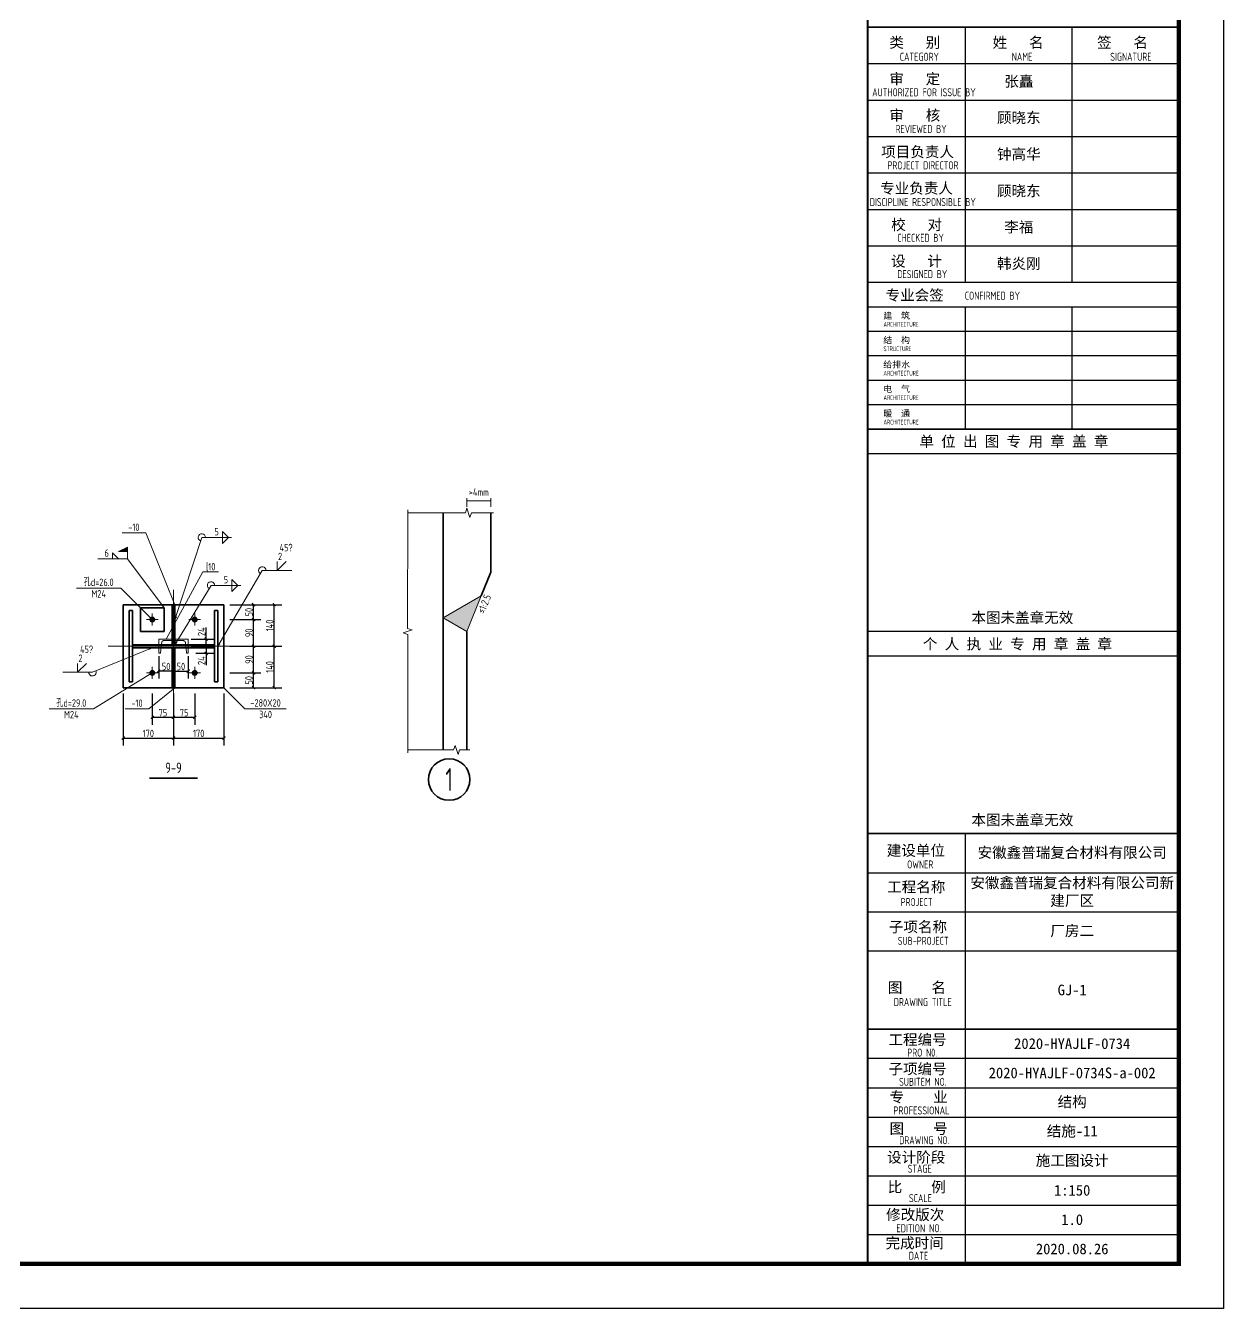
# Model space of a CAD drawing. Header units: millimetres. Extents: x 6950065 to 7140129, y 16284814 to 19754034.
# Drawn here: x 7066144 to 7106551, y 18010034 to 18053314 of the extents above; entities that cross this region are included whole.
import ezdxf
from ezdxf.enums import TextEntityAlignment as Align

# ---------------------------------------------------------------- set-up
doc = ezdxf.new("R2010")
doc.units = ezdxf.units.MM
doc.header["$LTSCALE"] = 1500
doc.header["$MEASUREMENT"] = 0
doc.linetypes.add('线型2', pattern=[5, 3, -2])
doc.linetypes.add('线型4', pattern=[2.5, 1.5, -1])
doc.layers.get('Defpoints').update_dxf_attribs({"color": 1})
for name, color, linetype, lineweight in [('10', 7, 'Continuous', 35), ('20', 2, 'Continuous', 35), ('墙线__粗线', 7, 'Continuous', 18), ('字符串标注', 9, 'Continuous', 18), ('尺寸标注', 9, 'Continuous', 18), ('焊缝标注', 9, 'Continuous', 18), ('螺栓孔标注', 9, 'Continuous', 18), ('钢板标注', 9, 'Continuous', 18)]:
    doc.layers.add(name, color=color, linetype=linetype, lineweight=lineweight)
for name, color, linetype in [('C型钢', 6, 'Continuous'), ('PUB_TITLE', 4, 'Continuous'), ('TK', 4, 'Continuous')]:
    doc.layers.add(name, color=color, linetype=linetype)
doc.styles.add('FromPkpm', font='Pkpmeng', dxfattribs={"width": 0.7, "bigfont": 'hztxt'})
doc.styles.add('TSSD_REIN', font='tssdeng.shx', dxfattribs={"width": 0.7, "bigfont": 'tssdchn.shx'})
doc.styles.add('图签宋体', font='', dxfattribs={"height": 300})
doc.styles.get('图签宋体').set_extended_font_data('NSimSun')
doc.dimstyles.new('Pkpm_1.00', dxfattribs={"dimtxt": 250, "dimasz": 100, "dimexe": 250, "dimexo": 0.0625, "dimgap": 30, "dimtad": 1, "dimdec": 0, "dimrnd": 5, "dimzin": 0, "dimdsep": 46, "dimtxsty": 'FromPkpm', "dimblk1": 'ARCHTICK', "dimblk2": 'ARCHTICK', "dimsah": 1, "dimcen": 0.09, "dimadec": 0, "dimazin": 0, "dimtfac": 1, "dimtdec": 0, "dimtix": 1, "dimtmove": 2, "dimatfit": 1, "dimfxl": 0, "dimtolj": 1, "dimtzin": 0, "dimarcsym": 0})

# ---------------------------------------------------------------- blocks, each defined once
blk = doc.blocks.new('_ArchTick')
at = {"color": 0, "linetype": 'ByBlock', "const_width": 0.4}
blk.add_lwpolyline([(-0.5, -0.5), (0.5, 0.5)], dxfattribs=at)
blk = doc.blocks.new('*D281')
at = {"layer": 'Defpoints', "color": 0, "linetype": 'Continuous'}
for p in [(7070417, 18030976), (7071132, 18030976), (7071132, 18029976)]:
    blk.add_point(p, dxfattribs=at)
at = {"layer": '尺寸标注', "color": 0, "linetype": 'Continuous', "lineweight": -2}
for p, q in [((7070417, 18030776), (7070417, 18029726)), ((7071132, 18030776), (7071132, 18029726)), ((7070417, 18029976), (7071132, 18029976))]:
    blk.add_line(p, q, dxfattribs=at)
at = {"layer": '尺寸标注', "color": 0, "linetype": 'Continuous', "lineweight": -2, "xscale": 100, "yscale": 100, "zscale": 100, "rotation": 180}
blk.add_blockref('_ArchTick', (7070417, 18029976), dxfattribs=at)
at = {"layer": '尺寸标注', "color": 0, "linetype": 'Continuous', "lineweight": -2, "xscale": 100, "yscale": 100, "zscale": 100}
blk.add_blockref('_ArchTick', (7071132, 18029976), dxfattribs=at)
at = {"layer": '尺寸标注', "color": 0, "linetype": 'Continuous', "lineweight": 18, "insert": (7070775, 18030131), "char_height": 250, "attachment_point": 5, "style": 'FromPkpm'}
blk.add_mtext('\\A1;75', dxfattribs=at)
blk = doc.blocks.new('*D282')
at = {"layer": 'Defpoints', "color": 0, "linetype": 'Continuous'}
for p in [(7071132, 18030976), (7071847, 18030976), (7071847, 18029976)]:
    blk.add_point(p, dxfattribs=at)
at = {"layer": '尺寸标注', "color": 0, "linetype": 'Continuous', "lineweight": -2}
for p, q in [((7071132, 18030776), (7071132, 18029726)), ((7071847, 18030776), (7071847, 18029726)), ((7071132, 18029976), (7071847, 18029976))]:
    blk.add_line(p, q, dxfattribs=at)
at = {"layer": '尺寸标注', "color": 0, "linetype": 'Continuous', "lineweight": -2, "xscale": 100, "yscale": 100, "zscale": 100, "rotation": 180}
blk.add_blockref('_ArchTick', (7071132, 18029976), dxfattribs=at)
at = {"layer": '尺寸标注', "color": 0, "linetype": 'Continuous', "lineweight": -2, "xscale": 100, "yscale": 100, "zscale": 100}
blk.add_blockref('_ArchTick', (7071847, 18029976), dxfattribs=at)
at = {"layer": '尺寸标注', "color": 0, "linetype": 'Continuous', "lineweight": 18, "insert": (7071490, 18030131), "char_height": 250, "attachment_point": 5, "style": 'FromPkpm'}
blk.add_mtext('\\A1;75', dxfattribs=at)
blk = doc.blocks.new('*D283')
at = {"layer": 'Defpoints', "color": 0, "linetype": 'Continuous'}
for p in [(7069432, 18030976), (7071132, 18030976), (7071132, 18029276)]:
    blk.add_point(p, dxfattribs=at)
at = {"layer": '尺寸标注', "color": 0, "linetype": 'Continuous', "lineweight": -2}
for p, q in [((7069432, 18030776), (7069432, 18029026)), ((7071132, 18030776), (7071132, 18029026)), ((7069432, 18029276), (7071132, 18029276))]:
    blk.add_line(p, q, dxfattribs=at)
at = {"layer": '尺寸标注', "color": 0, "linetype": 'Continuous', "lineweight": -2, "xscale": 100, "yscale": 100, "zscale": 100, "rotation": 180}
blk.add_blockref('_ArchTick', (7069432, 18029276), dxfattribs=at)
at = {"layer": '尺寸标注', "color": 0, "linetype": 'Continuous', "lineweight": -2, "xscale": 100, "yscale": 100, "zscale": 100}
blk.add_blockref('_ArchTick', (7071132, 18029276), dxfattribs=at)
at = {"layer": '尺寸标注', "color": 0, "linetype": 'Continuous', "lineweight": 18, "insert": (7070282, 18029431), "char_height": 250, "attachment_point": 5, "style": 'FromPkpm'}
blk.add_mtext('\\A1;170', dxfattribs=at)
blk = doc.blocks.new('*D284')
at = {"layer": 'Defpoints', "color": 0, "linetype": 'Continuous'}
for p in [(7071132, 18030976), (7072832, 18030976), (7072832, 18029276)]:
    blk.add_point(p, dxfattribs=at)
at = {"layer": '尺寸标注', "color": 0, "linetype": 'Continuous', "lineweight": -2}
for p, q in [((7071132, 18030776), (7071132, 18029026)), ((7072832, 18030776), (7072832, 18029026)), ((7071132, 18029276), (7072832, 18029276))]:
    blk.add_line(p, q, dxfattribs=at)
at = {"layer": '尺寸标注', "color": 0, "linetype": 'Continuous', "lineweight": -2, "xscale": 100, "yscale": 100, "zscale": 100, "rotation": 180}
blk.add_blockref('_ArchTick', (7071132, 18029276), dxfattribs=at)
at = {"layer": '尺寸标注', "color": 0, "linetype": 'Continuous', "lineweight": -2, "xscale": 100, "yscale": 100, "zscale": 100}
blk.add_blockref('_ArchTick', (7072832, 18029276), dxfattribs=at)
at = {"layer": '尺寸标注', "color": 0, "linetype": 'Continuous', "lineweight": 18, "insert": (7071982, 18029431), "char_height": 250, "attachment_point": 5, "style": 'FromPkpm'}
blk.add_mtext('\\A1;170', dxfattribs=at)
blk = doc.blocks.new('*D285')
at = {"layer": 'Defpoints', "color": 0, "linetype": 'Continuous'}
for p in [(7072832, 18031476), (7073832, 18031476), (7072832, 18030976)]:
    blk.add_point(p, dxfattribs=at)
at = {"layer": '尺寸标注', "color": 0, "linetype": 'Continuous', "lineweight": -2}
for p, q in [((7073032, 18031476), (7074082, 18031476)), ((7073832, 18030976), (7073832, 18031476)), ((7073032, 18030976), (7074082, 18030976))]:
    blk.add_line(p, q, dxfattribs=at)
at = {"layer": '尺寸标注', "color": 0, "linetype": 'Continuous', "lineweight": -2, "xscale": 100, "yscale": 100, "zscale": 100}
for p, rotation in [((7073832, 18031476), 90), ((7073832, 18030976), 270)]:
    blk.add_blockref('_ArchTick', p, dxfattribs=dict(at, rotation=rotation))
at = {"layer": '尺寸标注', "color": 0, "linetype": 'Continuous', "lineweight": 18, "insert": (7073677, 18031226), "char_height": 250, "attachment_point": 5, "rotation": 90, "style": 'FromPkpm'}
blk.add_mtext('\\A1;50', dxfattribs=at)
blk = doc.blocks.new('*D286')
at = {"layer": 'Defpoints', "color": 0, "linetype": 'Continuous'}
for p in [(7072832, 18032376), (7073832, 18032376), (7072832, 18031476)]:
    blk.add_point(p, dxfattribs=at)
at = {"layer": '尺寸标注', "color": 0, "linetype": 'Continuous', "lineweight": -2}
for p, q in [((7073032, 18032376), (7074082, 18032376)), ((7073832, 18031476), (7073832, 18032376)), ((7073032, 18031476), (7074082, 18031476))]:
    blk.add_line(p, q, dxfattribs=at)
at = {"layer": '尺寸标注', "color": 0, "linetype": 'Continuous', "lineweight": -2, "xscale": 100, "yscale": 100, "zscale": 100}
for p, rotation in [((7073832, 18032376), 90), ((7073832, 18031476), 270)]:
    blk.add_blockref('_ArchTick', p, dxfattribs=dict(at, rotation=rotation))
at = {"layer": '尺寸标注', "color": 0, "linetype": 'Continuous', "lineweight": 18, "insert": (7073677, 18031926), "char_height": 250, "attachment_point": 5, "rotation": 90, "style": 'FromPkpm'}
blk.add_mtext('\\A1;90', dxfattribs=at)
blk = doc.blocks.new('*D287')
at = {"layer": 'Defpoints', "color": 0, "linetype": 'Continuous'}
for p in [(7072832, 18033276), (7073832, 18033276), (7072832, 18032376)]:
    blk.add_point(p, dxfattribs=at)
at = {"layer": '尺寸标注', "color": 0, "linetype": 'Continuous', "lineweight": -2}
for p, q in [((7073032, 18033276), (7074082, 18033276)), ((7073832, 18032376), (7073832, 18033276)), ((7073032, 18032376), (7074082, 18032376))]:
    blk.add_line(p, q, dxfattribs=at)
at = {"layer": '尺寸标注', "color": 0, "linetype": 'Continuous', "lineweight": -2, "xscale": 100, "yscale": 100, "zscale": 100}
for p, rotation in [((7073832, 18033276), 90), ((7073832, 18032376), 270)]:
    blk.add_blockref('_ArchTick', p, dxfattribs=dict(at, rotation=rotation))
at = {"layer": '尺寸标注', "color": 0, "linetype": 'Continuous', "lineweight": 18, "insert": (7073677, 18032826), "char_height": 250, "attachment_point": 5, "rotation": 90, "style": 'FromPkpm'}
blk.add_mtext('\\A1;90', dxfattribs=at)
blk = doc.blocks.new('*D288')
at = {"layer": 'Defpoints', "color": 0, "linetype": 'Continuous'}
for p in [(7072832, 18033776), (7073832, 18033776), (7072832, 18033276)]:
    blk.add_point(p, dxfattribs=at)
at = {"layer": '尺寸标注', "color": 0, "linetype": 'Continuous', "lineweight": -2}
for p, q in [((7073032, 18033776), (7074082, 18033776)), ((7073832, 18033276), (7073832, 18033776)), ((7073032, 18033276), (7074082, 18033276))]:
    blk.add_line(p, q, dxfattribs=at)
at = {"layer": '尺寸标注', "color": 0, "linetype": 'Continuous', "lineweight": -2, "xscale": 100, "yscale": 100, "zscale": 100}
for p, rotation in [((7073832, 18033776), 90), ((7073832, 18033276), 270)]:
    blk.add_blockref('_ArchTick', p, dxfattribs=dict(at, rotation=rotation))
at = {"layer": '尺寸标注', "color": 0, "linetype": 'Continuous', "lineweight": 18, "insert": (7073677, 18033526), "char_height": 250, "attachment_point": 5, "rotation": 90, "style": 'FromPkpm'}
blk.add_mtext('\\A1;50', dxfattribs=at)
blk = doc.blocks.new('*D289')
at = {"layer": 'Defpoints', "color": 0, "linetype": 'Continuous'}
for p in [(7072832, 18032376), (7074532, 18032376), (7072832, 18030976)]:
    blk.add_point(p, dxfattribs=at)
at = {"layer": '尺寸标注', "color": 0, "linetype": 'Continuous', "lineweight": -2}
for p, q in [((7073032, 18032376), (7074782, 18032376)), ((7074532, 18030976), (7074532, 18032376)), ((7073032, 18030976), (7074782, 18030976))]:
    blk.add_line(p, q, dxfattribs=at)
at = {"layer": '尺寸标注', "color": 0, "linetype": 'Continuous', "lineweight": -2, "xscale": 100, "yscale": 100, "zscale": 100}
for p, rotation in [((7074532, 18032376), 90), ((7074532, 18030976), 270)]:
    blk.add_blockref('_ArchTick', p, dxfattribs=dict(at, rotation=rotation))
at = {"layer": '尺寸标注', "color": 0, "linetype": 'Continuous', "lineweight": 18, "insert": (7074377, 18031676), "char_height": 250, "attachment_point": 5, "rotation": 90, "style": 'FromPkpm'}
blk.add_mtext('\\A1;140', dxfattribs=at)
blk = doc.blocks.new('*D290')
at = {"layer": 'Defpoints', "color": 0, "linetype": 'Continuous'}
for p in [(7072832, 18033776), (7074532, 18033776), (7072832, 18032376)]:
    blk.add_point(p, dxfattribs=at)
at = {"layer": '尺寸标注', "color": 0, "linetype": 'Continuous', "lineweight": -2}
for p, q in [((7073032, 18033776), (7074782, 18033776)), ((7074532, 18032376), (7074532, 18033776)), ((7073032, 18032376), (7074782, 18032376))]:
    blk.add_line(p, q, dxfattribs=at)
at = {"layer": '尺寸标注', "color": 0, "linetype": 'Continuous', "lineweight": -2, "xscale": 100, "yscale": 100, "zscale": 100}
for p, rotation in [((7074532, 18033776), 90), ((7074532, 18032376), 270)]:
    blk.add_blockref('_ArchTick', p, dxfattribs=dict(at, rotation=rotation))
at = {"layer": '尺寸标注', "color": 0, "linetype": 'Continuous', "lineweight": 18, "insert": (7074377, 18033076), "char_height": 250, "attachment_point": 5, "rotation": 90, "style": 'FromPkpm'}
blk.add_mtext('\\A1;140', dxfattribs=at)
blk = doc.blocks.new('*D291')
at = {"layer": 'Defpoints', "color": 0, "linetype": 'Continuous'}
for p in [(7070632, 18032136), (7071132, 18032136), (7071132, 18031536)]:
    blk.add_point(p, dxfattribs=at)
at = {"layer": '尺寸标注', "color": 0, "linetype": 'Continuous', "lineweight": -2}
for p, q in [((7070632, 18032036), (7070632, 18031286)), ((7071132, 18032036), (7071132, 18031286)), ((7071132, 18031536), (7070632, 18031536))]:
    blk.add_line(p, q, dxfattribs=at)
at = {"layer": '尺寸标注', "color": 0, "linetype": 'Continuous', "lineweight": -2, "xscale": 100, "yscale": 100, "zscale": 100, "rotation": 180}
blk.add_blockref('_ArchTick', (7070632, 18031536), dxfattribs=at)
at = {"layer": '尺寸标注', "color": 0, "linetype": 'Continuous', "lineweight": -2, "xscale": 100, "yscale": 100, "zscale": 100}
blk.add_blockref('_ArchTick', (7071132, 18031536), dxfattribs=at)
at = {"layer": '尺寸标注', "color": 0, "linetype": 'Continuous', "lineweight": 18, "insert": (7070882, 18031691), "char_height": 250, "attachment_point": 5, "style": 'FromPkpm'}
blk.add_mtext('\\A1;50', dxfattribs=at)
blk = doc.blocks.new('*D292')
at = {"layer": 'Defpoints', "color": 0, "linetype": 'Continuous'}
for p in [(7071132, 18032136), (7071632, 18032136), (7071632, 18031536)]:
    blk.add_point(p, dxfattribs=at)
at = {"layer": '尺寸标注', "color": 0, "linetype": 'Continuous', "lineweight": -2}
for p, q in [((7071132, 18032036), (7071132, 18031286)), ((7071632, 18032036), (7071632, 18031286)), ((7071132, 18031536), (7071632, 18031536))]:
    blk.add_line(p, q, dxfattribs=at)
at = {"layer": '尺寸标注', "color": 0, "linetype": 'Continuous', "lineweight": -2, "xscale": 100, "yscale": 100, "zscale": 100, "rotation": 180}
blk.add_blockref('_ArchTick', (7071132, 18031536), dxfattribs=at)
at = {"layer": '尺寸标注', "color": 0, "linetype": 'Continuous', "lineweight": -2, "xscale": 100, "yscale": 100, "zscale": 100}
blk.add_blockref('_ArchTick', (7071632, 18031536), dxfattribs=at)
at = {"layer": '尺寸标注', "color": 0, "linetype": 'Continuous', "lineweight": 18, "insert": (7071382, 18031691), "char_height": 250, "attachment_point": 5, "style": 'FromPkpm'}
blk.add_mtext('\\A1;50', dxfattribs=at)
blk = doc.blocks.new('*D293')
at = {"layer": 'Defpoints', "color": 0, "linetype": 'Continuous'}
for p in [(7071787, 18032376), (7072232, 18032376), (7071787, 18032136)]:
    blk.add_point(p, dxfattribs=at)
at = {"layer": '尺寸标注', "color": 0, "linetype": 'Continuous', "lineweight": -2}
for p, q in [((7071887, 18032376), (7072482, 18032376)), ((7072232, 18032376), (7072232, 18032136)), ((7071887, 18032136), (7072482, 18032136)), ((7072232, 18032136), (7072232, 18031740))]:
    blk.add_line(p, q, dxfattribs=at)
at = {"layer": '尺寸标注', "color": 0, "linetype": 'Continuous', "lineweight": -2, "xscale": 100, "yscale": 100, "zscale": 100}
for p, rotation in [((7072232, 18032376), 90), ((7072232, 18032136), 270)]:
    blk.add_blockref('_ArchTick', p, dxfattribs=dict(at, rotation=rotation))
at = {"layer": '尺寸标注', "color": 0, "linetype": 'Continuous', "lineweight": 18, "insert": (7072077, 18031888), "char_height": 250, "attachment_point": 5, "rotation": 90, "style": 'FromPkpm'}
blk.add_mtext('\\A1;24', dxfattribs=at)
blk = doc.blocks.new('*D294')
at = {"layer": 'Defpoints', "color": 0, "linetype": 'Continuous'}
for p in [(7071632, 18032616), (7071632, 18032376), (7072232, 18032616)]:
    blk.add_point(p, dxfattribs=at)
at = {"layer": '尺寸标注', "color": 0, "linetype": 'Continuous', "lineweight": -2}
for p, q in [((7072232, 18032616), (7072232, 18033011)), ((7071732, 18032616), (7072482, 18032616)), ((7071732, 18032376), (7072482, 18032376)), ((7072232, 18032376), (7072232, 18032616))]:
    blk.add_line(p, q, dxfattribs=at)
at = {"layer": '尺寸标注', "color": 0, "linetype": 'Continuous', "lineweight": -2, "xscale": 100, "yscale": 100, "zscale": 100}
for p, rotation in [((7072232, 18032616), 90), ((7072232, 18032376), 270)]:
    blk.add_blockref('_ArchTick', p, dxfattribs=dict(at, rotation=rotation))
at = {"layer": '尺寸标注', "color": 0, "linetype": 'Continuous', "lineweight": 18, "insert": (7072077, 18032863), "char_height": 250, "attachment_point": 5, "rotation": 90, "style": 'FromPkpm'}
blk.add_mtext('\\A1;24', dxfattribs=at)
blk = doc.blocks.new('GeYuanFrame_74287576', base_point=(20.09, 4.53))
at = {"layer": 'PUB_TITLE'}
for points in [[(803.09, 235.33), (803.09, 292.73)], [(827.09, 235.33), (827.09, 292.73)], [(803.09, 202.33), (803.09, 229.83)], [(827.09, 202.33), (827.09, 229.83)], [(803.09, 14.53), (803.09, 111.33)]]:
    blk.add_lwpolyline(points, dxfattribs=at)
at = {"layer": 'TK'}
for p, q in [((781.09, 284.53), (851.09, 284.53)), ((781.09, 276.33), (851.09, 276.33)), ((781.09, 268.13), (851.09, 268.13)), ((781.09, 259.93), (851.09, 259.93)), ((781.09, 251.73), (851.09, 251.73)), ((781.09, 243.53), (851.09, 243.53)), ((781.09, 235.33), (851.09, 235.33)), ((781.09, 235.33), (851.09, 235.33)), ((781.09, 102.53), (851.09, 102.53)), ((781.09, 93.73), (851.09, 93.73)), ((781.09, 84.93), (803.09, 84.93)), ((781.09, 84.93), (851.09, 84.93)), ((781.09, 67.37), (851.09, 67.37)), ((781.09, 67.33), (851.09, 67.33)), ((781.09, 60.77), (851.09, 60.77)), ((781.09, 54.17), (851.09, 54.17)), ((781.09, 47.57), (851.09, 47.57)), ((781.09, 40.97), (851.09, 40.97)), ((781.09, 34.37), (851.09, 34.37)), ((781.09, 27.77), (851.09, 27.77)), ((781.09, 21.17), (851.09, 21.17)), ((781.09, 14.53), (851.09, 14.53))]:
    blk.add_line(p, q, dxfattribs=at)
blk.add_lwpolyline([(20.09, 4.53), (20.09, 598.53), (861.09, 598.53), (861.09, 4.53)], close=True, dxfattribs=at)
at = {"layer": 'TK', "const_width": 1}
blk.add_lwpolyline([(45.09, 588.53), (851.09, 588.53), (851.09, 14.53), (45.09, 14.53)], close=True, dxfattribs=at)
at = {"layer": 'TK'}
for points, const_width in [([(781.09, 588.53), (781.09, 14.53)], 0.4), ([(781.09, 292.73), (851.09, 292.73)], 0.35), ([(781.09, 292.73), (851.09, 292.73)], 0.35), ([(781.09, 235.33), (851.09, 235.33)], 0.35), ([(781.09, 202.33), (851.09, 202.33)], 0.35), ([(781.09, 156.83), (851.09, 156.83)], 0.35), ([(781.09, 111.33), (851.09, 111.33)], 0.35), ([(781.09, 67.37), (851.09, 67.37)], 0.35)]:
    blk.add_lwpolyline(points, dxfattribs=dict(at, const_width=const_width))
for points in [[(781.09, 292.73), (851.09, 292.73)], [(781.09, 235.33), (851.09, 235.33)], [(781.09, 229.83), (851.09, 229.83)], [(781.09, 224.33), (851.09, 224.33)], [(781.09, 218.83), (851.09, 218.83)], [(781.09, 213.33), (851.09, 213.33)], [(781.09, 207.83), (851.09, 207.83)], [(781.09, 202.33), (851.09, 202.33)], [(781.09, 196.83), (851.09, 196.83)], [(781.09, 151.33), (851.09, 151.33)]]:
    blk.add_lwpolyline(points, dxfattribs=at)
at = {"layer": 'TK', "style": '图签宋体'}
for s, height, p in [('类   别', 2.4, (785.97, 288.09)), ('姓   名', 2.4, (809.2, 288.09)), ('签   名', 2.4, (832.68, 288.09)), ('审   定', 2.4, (785.97, 279.89)), ('审   核', 2.4, (785.97, 271.69)), ('项目负责人', 2.4, (784.13, 263.49)), ('专业负责人', 2.4, (783.89, 255.29)), ('校   对', 2.4, (786.38, 247.09)), ('设   计', 2.4, (786.36, 238.89)), ('专业会签', 2.4, (785.12, 231.24)), ('建  筑', 1.44, (784.61, 227.11)), ('结  构', 1.44, (784.61, 221.61)), ('给排水', 1.44, (784.61, 216.11)), ('电  气', 1.44, (784.61, 210.61)), ('暖  通', 1.44, (784.61, 205.11)), ('单 位 出 图 专 用 章 盖 章', 2.4, (792.72, 198.35)), ('本图未盖章无效', 2.4, (804.43, 158.7)), ('个 人 执 业 专 用 章 盖 章', 2.4, (793.52, 152.77)), ('本图未盖章无效', 2.4, (804.43, 113.2)), ('建设单位', 2.4, (785.39, 106.33)), ('工程名称', 2.4, (785.47, 98.12)), ('子项名称', 2.4, (785.85, 89.14)), ('图    名', 2.4, (785.63, 75.5)), ('工程编号', 2.4, (785.77, 63.77)), ('子项编号', 2.4, (785.77, 57.19)), ('专    业', 2.4, (786.01, 50.88)), ('图    号', 2.4, (786.02, 43.77)), ('设计阶段', 2.4, (785.45, 37.32)), ('比    例', 2.4, (785.59, 30.63)), ('修改版次', 2.4, (785.24, 24.41)), ('完成时间', 2.4, (785.11, 18.02))]:
    blk.add_text(s, height=height, dxfattribs=at).set_placement(p)
at = {"layer": 'TK', "style": 'TSSD_REIN'}
for s, height, width, p in [('CATEGORY', 1.8, 0.7, (788.32, 285.17)), ('NAME', 1.8, 0.7, (813.51, 285.17)), ('SIGNATURE', 1.8, 0.7, (835.66, 285.17)), ('AUTHORIZED FOR ISSUE BY', 1.8, 0.7, (782.12, 277.17)), ('REVIEWED BY', 1.8, 0.7, (787.36, 268.91)), ('PROJECT DIRECTOR', 1.8, 0.7, (785.55, 260.74)), ('DISCIPLINE RESPONSIBLE BY', 1.8, 0.7, (781.57, 252.48)), ('CHECKED BY', 1.8, 0.7, (787.75, 244.44)), ('DESIGNED BY', 1.8, 0.7, (787.76, 236.27)), ('CONFIRMED BY', 1.8, 0.7, (802.94, 231.42)), ('ARCHITECTURE', 1.08, 0.7, (784.65, 225.34)), ('STRUCTURE', 1.08, 0.7, (784.65, 219.84)), ('ARCHITECTURE', 1.08, 0.7, (784.65, 214.34)), ('ARCHITECTURE', 1.08, 0.7, (784.65, 208.84)), ('ARCHITECTURE', 1.08, 0.7, (784.65, 203.34)), ('OWNER', 1.8, 0.7, (789.98, 103.48)), ('PROJECT', 1.8, 0.7, (788.52, 95.02)), ('SUB-PROJECT', 1.8, 0.7, (787.86, 86.3)), ('DRAWING TITLE', 1.8, 0.7, (786.97, 72.53)), ('PRO N0.', 1.8, 0.7, (790.01, 61.15)), ('SUBITEM NO.', 1.8, 0.7, (788.15, 54.58)), ('PROFESSIONAL', 1.8, 0.8, (786.88, 48.15)), ('DRAWING NO.', 1.8, 0.7, (788.19, 41.45)), ('STAGE', 1.8, 0.7, (790.09, 35.03)), ('SCALE', 1.8, 0.7, (790.38, 28.42)), ('EDITION NO.', 1.8, 0.8, (787.53, 21.64)), ('DATE', 1.8, 0.7, (790.33, 15.45))]:
    blk.add_text(s, height=height, dxfattribs=dict(at, width=width)).set_placement(p)
at = {"layer": 'TK', "char_height": 2.4, "attachment_point": 5, "style": '图签宋体'}
for s, insert, width in [('张矗', (815.09, 280.4), 24), ('顾晓东', (815.09, 272.23), 24), ('钟高华', (815.09, 264.03), 24), ('顾晓东', (815.09, 255.76), 24), ('李福', (815.09, 247.63), 24), ('韩炎刚', (815.09, 239.43), 24), ('安徽鑫普瑞复合材料有限公司', (827.09, 106.93), 48), ('安徽鑫普瑞复合材料有限公司新建厂区', (827.09, 98.13), 48), ('厂房二', (827.09, 89.33), 48), ('GJ-1', (827.09, 76.13), 48), ('2020-HYAJLF-0734', (827.09, 64.07), 48), ('2020-HYAJLF-0734S-a-002', (827.09, 57.47), 48), ('结构', (827.09, 50.87), 48), ('结施-11', (827.09, 44.27), 48), ('施工图设计', (827.09, 37.67), 48), ('1:150', (827.09, 31.07), 48), ('1.0', (827.09, 24.47), 48), ('2020.08.26', (827.09, 17.88), 48)]:
    blk.add_mtext(s, dxfattribs=dict(at, insert=insert, width=width))

msp = doc.modelspace()

# ---------------------------------------------------------------- hatches: boundary and pattern name
at = {"layer": '墙线__粗线'}
msp.add_hatch(color=9, dxfattribs=at).paths.add_polyline_path([(7081032.4, 18032875.5), (7080232.4, 18033337.4), (7081512.8, 18034076.7)])
at = {"layer": '焊缝标注'}
for points in [[(7069577.9, 18035572.7), (7069277.9, 18035572.7), (7069577.9, 18035722.7)], [(7070817.4, 18033675.5), (7070769.2, 18033764.5), (7070745.2, 18033746.4)], [(7071182.4, 18033275.5), (7071227.6, 18033366), (7071199.1, 18033375.3)], [(7070417.4, 18032325.5), (7070319.1, 18032301.5), (7070330.5, 18032273.7)], [(7071182.4, 18032425.5), (7071247.2, 18032503.2), (7071221.5, 18032518.8)], [(7072632.4, 18032375.5), (7072695.8, 18032454.2), (7072670, 18032469.4)]]:
    msp.add_hatch(color=3, dxfattribs=at).paths.add_polyline_path(points)

# ---------------------------------------------------------------- linework, layer by layer
at = {"layer": '10', "linetype": '线型2', "lineweight": 18, "ltscale": 100}
for p, q in [((7071132.4, 18030475.5), (7071132.4, 18034275.5)), ((7068932.4, 18032375.5), (7073332.4, 18032375.5))]:
    msp.add_line(p, q, dxfattribs=at)
at = {"layer": '10', "color": 3, "lineweight": 35, "ltscale": 100}
for p, q in [((7069752.4, 18033575.5), (7069632.4, 18033575.5)), ((7069632.4, 18033575.5), (7069632.4, 18031175.5)), ((7069752.4, 18031175.5), (7069752.4, 18033575.5)), ((7072632.4, 18033575.5), (7072512.4, 18033575.5)), ((7072512.4, 18033575.5), (7072512.4, 18031175.5)), ((7072632.4, 18031175.5), (7072632.4, 18033575.5)), ((7069752.4, 18032425.5), (7072512.4, 18032425.5)), ((7069752.4, 18032325.5), (7072512.4, 18032325.5)), ((7069632.4, 18031175.5), (7069752.4, 18031175.5)), ((7072512.4, 18031175.5), (7072632.4, 18031175.5))]:
    msp.add_line(p, q, dxfattribs=at)
at = {"layer": '10', "lineweight": 18, "ltscale": 100}
for p, q in [((7070217.4, 18033275.5), (7070617.4, 18033275.5)), ((7070417.4, 18033075.5), (7070417.4, 18033475.5)), ((7071647.4, 18033275.5), (7072047.4, 18033275.5)), ((7071847.4, 18033075.5), (7071847.4, 18033475.5)), ((7070217.4, 18031475.5), (7070617.4, 18031475.5)), ((7070417.4, 18031275.5), (7070417.4, 18031675.5)), ((7071647.4, 18031475.5), (7072047.4, 18031475.5)), ((7071847.4, 18031275.5), (7071847.4, 18031675.5))]:
    msp.add_line(p, q, dxfattribs=at)
at = {"layer": '10', "color": 1, "linetype": '线型4', "lineweight": 18, "ltscale": 100}
for p, q in [((7070632.4, 18032615.5), (7070632.4, 18032135.5)), ((7070632.4, 18032615.5), (7071632.4, 18032615.5)), ((7070733.4, 18032509.8), (7070693.4, 18032161.9)), ((7071473, 18032562.5), (7070791.7, 18032562.5)), ((7071571.3, 18032161.9), (7071531.3, 18032509.8)), ((7071632.4, 18032615.5), (7071632.4, 18032135.5)), ((7070632.4, 18032135.5), (7070669.5, 18032135.5)), ((7071632.4, 18032135.5), (7071595.2, 18032135.5))]:
    msp.add_line(p, q, dxfattribs=at)
at = {"layer": '10', "lineweight": 35, "ltscale": 100}
msp.add_line((7070322.4, 18027925.5), (7071942.4, 18027925.5), dxfattribs=at)
at = {"layer": '10', "color": 1, "ltscale": 100, "const_width": 100}
for points in [[(7070467.4, 18033275.5, 1), (7070367.4, 18033275.5, 1)], [(7071897.4, 18033275.5, 1), (7071797.4, 18033275.5, 1)], [(7070467.4, 18031475.5, 1), (7070367.4, 18031475.5, 1)], [(7071897.4, 18031475.5, 1), (7071797.4, 18031475.5, 1)]]:
    msp.add_lwpolyline(points, format="xyb", close=True, dxfattribs=at)
at = {"layer": '10', "lineweight": 35, "ltscale": 100}
msp.add_circle((7080432.4, 18027875.5), 700, dxfattribs=at)
at = {"layer": '10', "color": 1, "linetype": '线型4', "lineweight": 18, "ltscale": 100}
for centre, radius, start, end in [((7070795.4, 18032499.8), 62.8, 93.4084, 170.88101), ((7071469.3, 18032499.8), 62.8, 9.11901, 86.5916), ((7070671, 18032158.2), 22.7, 266.23474, 9.47566), ((7071593.7, 18032158.2), 22.7, 170.52434, 273.76526)]:
    msp.add_arc(centre, radius, start, end, dxfattribs=at)
at = {"layer": '20', "lineweight": 35, "ltscale": 100}
for p, q in [((7072832.4, 18033775.5), (7069432.4, 18033775.5)), ((7069432.4, 18033775.5), (7069432.4, 18030975.5)), ((7070817.4, 18033675.5), (7070017.4, 18033675.5)), ((7070017.4, 18033675.5), (7070017.4, 18032875.5)), ((7070817.4, 18032875.5), (7070817.4, 18033675.5)), ((7071182.4, 18033775.5), (7071082.4, 18033775.5)), ((7071082.4, 18033775.5), (7071082.4, 18032425.5)), ((7071182.4, 18032425.5), (7071182.4, 18033775.5)), ((7072832.4, 18030975.5), (7072832.4, 18033775.5)), ((7070017.4, 18032875.5), (7070817.4, 18032875.5)), ((7071082.4, 18032425.5), (7071182.4, 18032425.5)), ((7071182.4, 18032325.5), (7071082.4, 18032325.5)), ((7071082.4, 18032325.5), (7071082.4, 18030975.5)), ((7071182.4, 18030975.5), (7071182.4, 18032325.5)), ((7069432.4, 18030975.5), (7072832.4, 18030975.5)), ((7071082.4, 18030975.5), (7071182.4, 18030975.5))]:
    msp.add_line(p, q, dxfattribs=at)
at = {"layer": '墙线__粗线', "color": 9, "lineweight": 18, "ltscale": 100}
for p, q in [((7080982.4, 18036875.5), (7081032.4, 18037029.4)), ((7081032.4, 18037375.5), (7081032.4, 18037075.5)), ((7081032.4, 18037275.5), (7081832.4, 18037275.5)), ((7081032.4, 18037029.4), (7081132.1, 18036722.9)), ((7081832.4, 18037375.5), (7081832.4, 18037075.5)), ((7079026, 18032975.5), (7079032.4, 18036975.5)), ((7080232.4, 18036875.5), (7079032.4, 18036875.5)), ((7080232.4, 18036875.5), (7080982.4, 18036875.5)), ((7081132.1, 18036722.9), (7081182.4, 18036876.7)), ((7081182.4, 18036876.7), (7081932.4, 18036875.5)), ((7078878.5, 18032825.5), (7079179.8, 18032925.3)), ((7079032.4, 18032775.5), (7078878.5, 18032825.5)), ((7079179.8, 18032925.3), (7079026, 18032975.5)), ((7079032.4, 18028775.5), (7079032.4, 18032775.5)), ((7080232.4, 18028875.5), (7079032.4, 18028875.5)), ((7080232.4, 18028875.5), (7080582.4, 18028875.5)), ((7080582.4, 18028875.5), (7080632.4, 18029029.4)), ((7080632.4, 18029029.4), (7080732.1, 18028722.3)), ((7080732.1, 18028722.3), (7080782.4, 18028876.1)), ((7080782.4, 18028876.1), (7081132.4, 18028875.5))]:
    msp.add_line(p, q, dxfattribs=at)
at = {"layer": '墙线__粗线', "color": 2, "lineweight": 35, "ltscale": 100}
for p, q in [((7080232.4, 18033337.4), (7080232.4, 18036875.5)), ((7081832.4, 18034875.5), (7081832.4, 18036875.5)), ((7081512.8, 18034076.7), (7081832.4, 18034875.5))]:
    msp.add_line(p, q, dxfattribs=at)
at = {"layer": '墙线__粗线', "color": 3, "lineweight": 35, "ltscale": 100}
for p, q in [((7080232.4, 18028875.5), (7080232.4, 18033337.4)), ((7081032.4, 18028875.5), (7081032.4, 18032875.5))]:
    msp.add_line(p, q, dxfattribs=at)
at = {"layer": '墙线__粗线', "color": 9, "linetype": 'Continuous'}
msp.add_lwpolyline([(7081032.4, 18032875.5), (7080232.4, 18033337.4), (7081512.8, 18034076.7)], close=True, dxfattribs=at)
at = {"layer": '字符串标注', "lineweight": 18, "ltscale": 100}
for p, q in [((7070882.4, 18032615.5), (7072123.6, 18034882.2)), ((7072123.6, 18034882.2), (7072648.6, 18034882.2))]:
    msp.add_line(p, q, dxfattribs=at)
at = {"layer": '字符串标注', "ltscale": 100, "const_width": 10}
msp.add_lwpolyline([(7070887.4, 18032615.5, 1), (7070877.4, 18032615.5, 1)], format="xyb", close=True, dxfattribs=at)
at = {"layer": '焊缝标注', "color": 3, "lineweight": 18, "ltscale": 100}
for p, q in [((7072785.7, 18036244.6), (7072985.7, 18036044.6)), ((7072785.7, 18036044.6), (7072785.7, 18036244.6)), ((7071182.4, 18033275.5), (7072085.7, 18036044.6)), ((7072085.7, 18036044.6), (7073085.7, 18036044.6)), ((7072785.7, 18035844.6), (7072985.7, 18036044.6)), ((7072785.7, 18036044.6), (7072785.7, 18035844.6)), ((7069577.9, 18035322.7), (7068577.9, 18035322.7)), ((7069277.9, 18035322.7), (7069077.9, 18035522.7)), ((7069077.9, 18035322.7), (7069077.9, 18035522.7)), ((7069577.9, 18035322.7), (7069577.9, 18035572.7)), ((7070817.4, 18033675.5), (7069577.9, 18035322.7)), ((7072632.4, 18032375.5), (7074128.1, 18034929.2)), ((7074128.1, 18034929.2), (7075128.1, 18034929.2)), ((7074628.1, 18034929.2), (7074628.1, 18035229.2)), ((7074628.1, 18034929.2), (7074928.1, 18035229.2)), ((7071182.4, 18032425.5), (7072399.8, 18034426.1)), ((7072399.8, 18034426.1), (7073399.8, 18034426.1)), ((7073099.8, 18034626.1), (7073299.8, 18034426.1)), ((7073099.8, 18034426.1), (7073099.8, 18034626.1)), ((7073099.8, 18034226.1), (7073299.8, 18034426.1)), ((7073099.8, 18034426.1), (7073099.8, 18034226.1)), ((7070417.4, 18032325.5), (7068396.4, 18031496.6)), ((7067896.4, 18031496.6), (7067896.4, 18031796.6)), ((7067896.4, 18031496.6), (7068196.4, 18031796.6)), ((7068396.4, 18031496.6), (7067396.4, 18031496.6))]:
    msp.add_line(p, q, dxfattribs=at)
at = {"layer": '焊缝标注', "color": 3, "linetype": 'Continuous'}
for points in [[(7069577.9, 18035572.7), (7069277.9, 18035572.7), (7069577.9, 18035722.7)], [(7070817.4, 18033675.5), (7070769.2, 18033764.5), (7070745.2, 18033746.4)], [(7071182.4, 18033275.5), (7071227.6, 18033366), (7071199.1, 18033375.3)], [(7070417.4, 18032325.5), (7070319.1, 18032301.5), (7070330.5, 18032273.7)], [(7071182.4, 18032425.5), (7071247.2, 18032503.2), (7071221.5, 18032518.8)], [(7072632.4, 18032375.5), (7072695.8, 18032454.2), (7072670, 18032469.4)]]:
    msp.add_lwpolyline(points, close=True, dxfattribs=at)
at = {"layer": '焊缝标注', "color": 3, "lineweight": 18, "ltscale": 100}
for centre, start, end in [((7072085.7, 18036044.6), 0, 251.93196), ((7074128.1, 18034929.2), 0, 239.64082), ((7072399.8, 18034426.1), 0, 238.67697), ((7068396.4, 18031496.6), 180, 22.30304)]:
    msp.add_arc(centre, 125, start, end, dxfattribs=at)
at = {"layer": '螺栓孔标注', "color": 6, "lineweight": 18, "ltscale": 100}
for p, q in [((7069358, 18034337.5), (7067858, 18034337.5)), ((7070417.4, 18033275.5), (7069358, 18034337.5)), ((7070417.4, 18031475.5), (7068435.2, 18030263)), ((7068435.2, 18030263), (7066935.2, 18030263))]:
    msp.add_line(p, q, dxfattribs=at)
at = {"layer": '螺栓孔标注', "color": 6, "ltscale": 100, "const_width": 10}
for points in [[(7070422.4, 18033275.5, 1), (7070412.4, 18033275.5, 1)], [(7070422.4, 18031475.5, 1), (7070412.4, 18031475.5, 1)]]:
    msp.add_lwpolyline(points, format="xyb", close=True, dxfattribs=at)
at = {"layer": '钢板标注', "color": 2, "lineweight": 18, "ltscale": 100}
for p, q in [((7070195.9, 18036195.4), (7069395.9, 18036195.4)), ((7071182.4, 18033775.5), (7070195.9, 18036195.4)), ((7071182.4, 18030975.5), (7070300, 18030257.8)), ((7072832.4, 18030975.5), (7073537.5, 18030266.5)), ((7070300, 18030257.8), (7069500, 18030257.8)), ((7073537.5, 18030266.5), (7074937.5, 18030266.5))]:
    msp.add_line(p, q, dxfattribs=at)
at = {"layer": '钢板标注', "color": 2, "ltscale": 100, "const_width": 10}
for points in [[(7071187.4, 18033775.5, 1), (7071177.4, 18033775.5, 1)], [(7071187.4, 18030975.5, 1), (7071177.4, 18030975.5, 1)], [(7072837.4, 18030975.5, 1), (7072827.4, 18030975.5, 1)]]:
    msp.add_lwpolyline(points, format="xyb", close=True, dxfattribs=at)

# ---------------------------------------------------------------- block references
at = {"layer": 'C型钢', "color": 3, "xscale": 150, "yscale": 150, "zscale": 150}
msp.add_blockref('GeYuanFrame_74287576', (6980400.9, 18010033.8), dxfattribs=at)

# ---------------------------------------------------------------- texts
at = {"layer": '10', "lineweight": 25, "style": 'FromPkpm'}
for s, height, width, p in [('9-9', 350, 0.77, (7071132.4, 18028275.5)), ('1', 770, 0.7, (7080432.4, 18027875.5))]:
    msp.add_text(s, height=height, dxfattribs=dict(at, width=width)).set_placement(p, align=Align.MIDDLE_CENTER)
at = {"layer": '墙线__粗线', "color": 9, "lineweight": 25, "style": 'FromPkpm', "width": 0.8}
msp.add_text('>4mm', height=250, dxfattribs=at).set_placement((7081432.4, 18037575.5), align=Align.MIDDLE_CENTER)
msp.add_text('≤1:2.5', height=250, rotation=68.19859, dxfattribs=at).set_placement((7081618.1, 18033801.3), align=Align.MIDDLE_CENTER)
at = {"layer": '字符串标注', "lineweight": 25, "style": 'FromPkpm', "width": 0.7}
msp.add_text('[10', height=250, dxfattribs=at).set_placement((7072386.1, 18034932.2), align=Align.CENTER)
at = {"layer": '焊缝标注', "color": 3, "lineweight": 25, "style": 'FromPkpm', "width": 0.7}
for s, p in [('5', (7072585.7, 18036114.6)), ('45\x8a', (7074928.1, 18035579.2)), ('6', (7068877.9, 18035392.7)), ('2', (7074728.1, 18035279.2)), ('5', (7072899.8, 18034496.1)), ('45\x8a', (7068196.4, 18032146.6)), ('2', (7067996.4, 18031846.6))]:
    msp.add_text(s, height=250, dxfattribs=at).set_placement(p, align=Align.CENTER)
at = {"layer": '螺栓孔标注', "color": 6, "lineweight": 25, "style": 'FromPkpm', "width": 0.7}
for s, p in [('孔d=26.0', (7068608, 18034407.5)), ('孔d=29.0', (7067685.2, 18030333))]:
    msp.add_text(s, height=250, dxfattribs=at).set_placement(p, align=Align.CENTER)
for p in [(7068608, 18034267.5), (7067685.2, 18030193)]:
    msp.add_text('M24', height=250, dxfattribs=at).set_placement(p, align=Align.TOP_CENTER)
at = {"layer": '钢板标注', "color": 2, "lineweight": 25, "style": 'FromPkpm', "width": 0.7}
for s, p in [('-10', (7069795.9, 18036265.4)), ('-10', (7069900, 18030327.8)), ('-280X20', (7074237.5, 18030336.5))]:
    msp.add_text(s, height=250, dxfattribs=at).set_placement(p, align=Align.CENTER)
msp.add_text('340', height=250, dxfattribs=at).set_placement((7074237.5, 18030196.5), align=Align.TOP_CENTER)

# ---------------------------------------------------------------- dimensions: what is measured, and where the dimension line sits
at = {"layer": '尺寸标注', "linetype": 'Continuous', "lineweight": 18}
for base, p1, p2, text, override, picture, middle in [((7073832.4, 18033775.5), (7072832.4, 18033275.5), (7072832.4, 18033775.5), '50', {"dimexo": 200, "dimtad": 1, "dimjust": 0, "dimtih": 0, "dimtoh": 0, "dimtmove": 0, "dimatfit": 3}, '*D288', (7073677.4, 18033525.5)), ((7074532.4, 18033775.5), (7072832.4, 18032375.5), (7072832.4, 18033775.5), '140', {"dimexo": 200, "dimtad": 1, "dimjust": 0, "dimtih": 0, "dimtoh": 0, "dimtmove": 0, "dimatfit": 3}, '*D290', (7074377.4, 18033075.5)), ((7073832.4, 18033275.5), (7072832.4, 18032375.5), (7072832.4, 18033275.5), '90', {"dimexo": 200, "dimtad": 1, "dimjust": 0, "dimtih": 0, "dimtoh": 0, "dimtmove": 0, "dimatfit": 3}, '*D287', (7073677.4, 18032825.5)), ((7072232.4, 18032615.5), (7071632.4, 18032375.5), (7071632.4, 18032615.5), '24', {"dimexo": 100, "dimtad": 1, "dimjust": 2, "dimtih": 0, "dimtoh": 0, "dimtix": 0, "dimtmove": 0, "dimatfit": 3}, '*D294', (7072077.4, 18032863.3)), ((7073832.4, 18032375.5), (7072832.4, 18031475.5), (7072832.4, 18032375.5), '90', {"dimexo": 200, "dimtad": 1, "dimjust": 0, "dimtih": 0, "dimtoh": 0, "dimtmove": 0, "dimatfit": 3}, '*D286', (7073677.4, 18031925.5)), ((7074532.4, 18032375.5), (7072832.4, 18030975.5), (7072832.4, 18032375.5), '140', {"dimexo": 200, "dimtad": 1, "dimjust": 0, "dimtih": 0, "dimtoh": 0, "dimtmove": 0, "dimatfit": 3}, '*D289', (7074377.4, 18031675.5)), ((7073832.4, 18031475.5), (7072832.4, 18030975.5), (7072832.4, 18031475.5), '50', {"dimexo": 200, "dimtad": 1, "dimjust": 0, "dimtih": 0, "dimtoh": 0, "dimtmove": 0, "dimatfit": 3}, '*D285', (7073677.4, 18031225.5))]:
    dim = msp.add_linear_dim(base=base, p1=p1, p2=p2, angle=90, text=text, dimstyle='Pkpm_1.00', override=override, dxfattribs=at)
    dim.commit()
    dim.dimension.update_dxf_attribs({"geometry": picture, "text_midpoint": middle})
dim = msp.add_linear_dim(base=(7072232.4, 18032375.5), p1=(7071787.4, 18032135.5), p2=(7071787.4, 18032375.5), angle=90, text='24', dimstyle='Pkpm_1.00', override={"dimexo": 100, "dimtad": 1, "dimjust": 0, "dimtih": 0, "dimtoh": 0, "dimtmove": 0, "dimatfit": 3}, dxfattribs=at)
dim.commit()
dim.dimension.update_dxf_attribs({"geometry": '*D293', "text_midpoint": (7072232.4, 18031887.7), "dimtype": 128})
for base, p1, p2, text, override, picture, middle in [((7071132.4, 18031535.5), (7070632.4, 18032135.5), (7071132.4, 18032135.5), '50', {"dimexo": 100, "dimtad": 1, "dimjust": 1, "dimtih": 0, "dimtoh": 0, "dimtix": 0, "dimtmove": 0, "dimatfit": 3}, '*D291', (7070882.4, 18031690.5)), ((7071632.4, 18031535.5), (7071132.4, 18032135.5), (7071632.4, 18032135.5), '50', {"dimexo": 100, "dimtad": 1, "dimjust": 2, "dimtih": 0, "dimtoh": 0, "dimtix": 0, "dimtmove": 0, "dimatfit": 3}, '*D292', (7071382.4, 18031690.5)), ((7071132.4, 18029275.5), (7069432.4, 18030975.5), (7071132.4, 18030975.5), '170', {"dimexo": 200, "dimtad": 1, "dimjust": 0, "dimtih": 0, "dimtoh": 0, "dimtmove": 0, "dimatfit": 3}, '*D283', (7070282.4, 18029430.5)), ((7071132.4, 18029975.5), (7070417.4, 18030975.5), (7071132.4, 18030975.5), '75', {"dimexo": 200, "dimtad": 1, "dimjust": 0, "dimtih": 0, "dimtoh": 0, "dimtmove": 0, "dimatfit": 3}, '*D281', (7070774.9, 18030130.5)), ((7071847.4, 18029975.5), (7071132.4, 18030975.5), (7071847.4, 18030975.5), '75', {"dimexo": 200, "dimtad": 1, "dimjust": 0, "dimtih": 0, "dimtoh": 0, "dimtmove": 0, "dimatfit": 3}, '*D282', (7071489.9, 18030130.5)), ((7072832.4, 18029275.5), (7071132.4, 18030975.5), (7072832.4, 18030975.5), '170', {"dimexo": 200, "dimtad": 1, "dimjust": 0, "dimtih": 0, "dimtoh": 0, "dimtmove": 0, "dimatfit": 3}, '*D284', (7071982.4, 18029430.5))]:
    dim = msp.add_linear_dim(base=base, p1=p1, p2=p2, text=text, dimstyle='Pkpm_1.00', override=override, dxfattribs=at)
    dim.commit()
    dim.dimension.update_dxf_attribs({"geometry": picture, "text_midpoint": middle})

doc.saveas('drawing.dxf')
